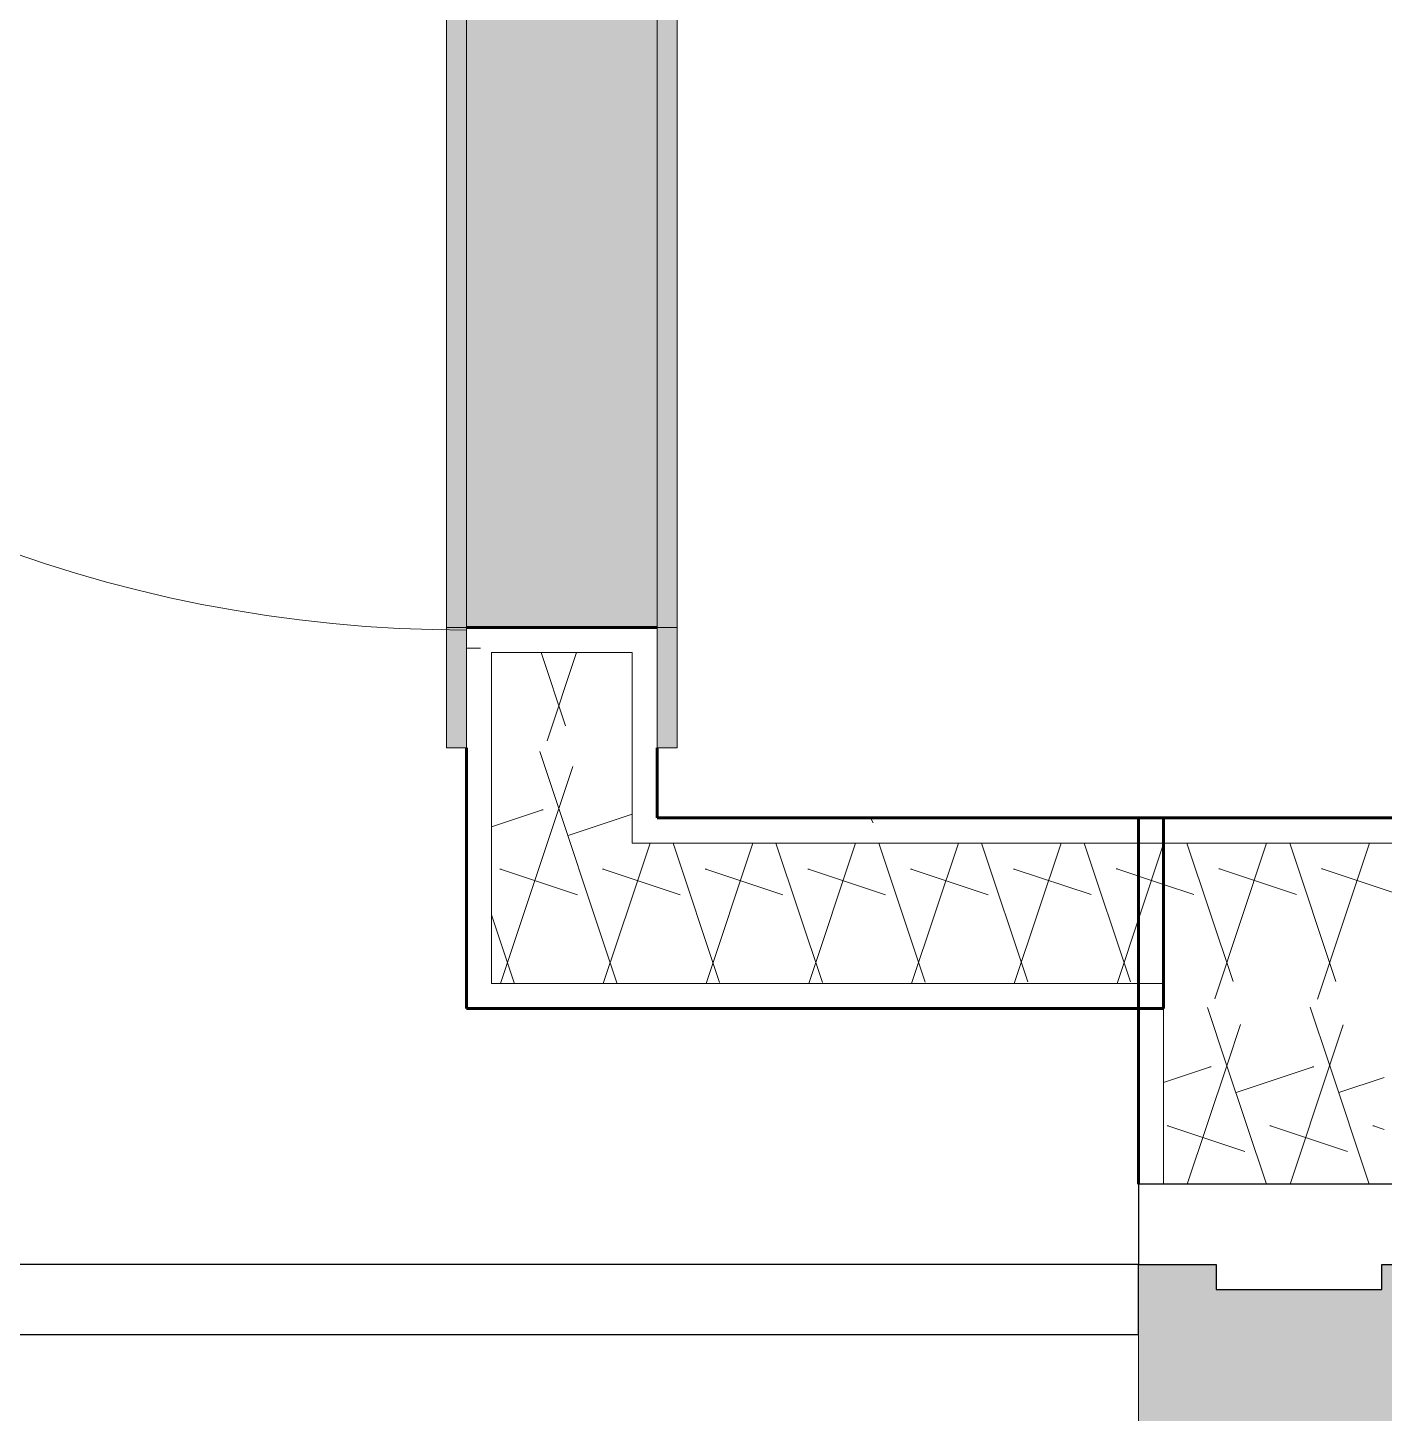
# Model space of a CAD drawing. Header units: inches. Extents: x -4110 to -1807, y 9775 to 11251.
# Drawn here: x -3532.99 to -3499.17, y 10702.23 to 10736.76 of the extents above; entities that cross this region are included whole.
import ezdxf

# ---------------------------------------------------------------- set-up
doc = ezdxf.new("R2010")
doc.units = ezdxf.units.IN
doc.header["$MEASUREMENT"] = 0
for name, color, linetype, lineweight in [('0-1', 7, 'Continuous', 5), ('0-2', 10, 'Continuous', 18), ('A-DOOR', 31, 'Continuous', 18), ('A-DOOR-3', 7, 'Continuous', 9), ('A-DOOR-6', 31, 'Continuous', 30), ('A-DOOR-7', 31, 'Continuous', 9), ('A-DOOR-FRAM-1', 31, 'Continuous', 18), ('A-DOOR-FRAM-2', 7, 'Continuous', 9), ('A-DOOR-FRAM-4', 31, 'Continuous', 30), ('A-WALL', 113, 'Continuous', 18), ('A-WALL-1', 8, 'Continuous', 5), ('A-WALL-3', 250, 'Continuous', 60), ('A-WALL-4', 10, 'Continuous', 18), ('A-WALL-PATT-1', 7, 'Continuous', 9), ('A-WALL-PATT-2', 253, 'Continuous', 9), ('A-WALL-PATT-4', 111, 'Continuous', 9), ('I-WALL', 2, 'Continuous', 18), ('I-WALL-4', 2, 'Continuous', 5), ('I-WALL-5', 2, 'Continuous', 60)]:
    doc.layers.add(name, color=color, linetype=linetype, lineweight=lineweight)
pattern_1 = [(0, (0, 0), (20.48, 5.12), [0.845, -14.515, 0.845, -14.515, -81.92]), (0, (0, 0), (20.48, 5.12), [-30.72, 0.845, -29.875, 0.845, -14.515, -35.84]), (0, (0, 0), (20.48, 5.12), [-76.8, 0.845, -9.395, 0.845, -24.755]), (120, (7.68, 2.56), (-14.67405, 15.1762003), [0.845, -14.515, 0.845, -14.515, -81.92]), (120, (7.68, 2.56), (-14.67405, 15.1762003), [-30.72, 0.845, -29.875, 0.845, -14.515, -35.84]), (120, (7.68, 2.56), (-14.67405, 15.1762003), [-76.8, 0.845, -9.395, 0.845, -24.755]), (240, (10.24, 12.8), (-5.80595, -20.2962003), [0.845, -14.515, 0.845, -14.515, -81.92]), (240, (10.24, 12.8), (-5.80595, -20.2962003), [-30.72, 0.845, -29.875, 0.845, -14.515, -35.84]), (240, (10.24, 12.8), (-5.80595, -20.2962003), [-76.8, 0.845, -9.395, 0.845, -24.755])]
pattern_2 = [(161.57, (0.32, 0.32), (-2.560496185, -0.000537386), [0, -18.214, 2.022, 0]), (18.43, (-0.32, 0.32), (-2.560496185, 0.000537386), [0, -18.214, 2.022, 0]), (108.43, (0.32, 0.32), (1.27922091, -6.400876726), [6.07, -14.166]), (71.57, (-0.32, 0.32), (1.27922091, 6.400876726), [6.07, -14.166])]

# ---------------------------------------------------------------- blocks, each defined once
blk = doc.blocks.new('SWING - SINGLE - FLUSH - SWING - FLUSH - 2-10 x 6-8 - PRIVACY-3983842-ENLARGED RCP - 2ND FLOOR PLAN - WEST')
at = {"layer": 'A-DOOR-FRAM-1'}
for points in [[(-17.625, 2.375), (-17, 2.375), (-17, 2.875), (-20, 2.875), (-20, 2.375)], [(-10.517, 2.375), (17, 2.375), (17, 2.875), (-17, 2.875), (-17, 2.375)], [(-17, -2.875), (-17, -2.375), (-20, -2.375), (-20, -2.875), (-17.625, -2.875)], [(7.833, -2.875), (17, -2.875), (17, -2.375), (-17, -2.375), (-17, -2.875), (-10.517, -2.875)]]:
    blk.add_hatch(color=256, dxfattribs=at).paths.add_polyline_path(points, flags=0)
at = {"layer": 'A-DOOR-3'}
blk.add_arc((17, 2.375), 34.067, 93.3657, 180, dxfattribs=at)
at = {"layer": 'A-DOOR-FRAM-2'}
for p, q in [((-17, 2.875), (-20, 2.875)), ((-20, 2.375), (-20, 2.875)), ((17, 2.875), (-17, 2.875)), ((-17, 2.375), (-17, 2.875)), ((-20, 2.375), (-17, 2.375)), ((-17, 2.375), (17, 2.375)), ((-17, -2.375), (-20, -2.375)), ((-20, -2.375), (-20, -2.875)), ((17, -2.375), (-17, -2.375)), ((-17, -2.375), (-17, -2.875)), ((-20, -2.875), (-17, -2.875)), ((-17, -2.875), (17, -2.875))]:
    blk.add_line(p, q, dxfattribs=at)
blk = doc.blocks.new('CTR - 1st Phase - Unit Layouts_rvt-1-ENLARGED RCP - 2ND FLOOR PLAN - WEST')
at = {"layer": 'A-WALL-1'}
blk.add_hatch(color=256, dxfattribs=at).paths.add_polyline_path([(-3522.049, 10721.814), (-3517.299, 10721.814), (-3517.299, 10755.814), (-3522.049, 10755.814), (-3522.049, 10742.78)], flags=0)
at = {"layer": 'A-WALL-PATT-1'}
h = blk.add_hatch(dxfattribs=at)
h.set_pattern_fill('FP_1', color=256, style=0, pattern_type=2)
h.set_pattern_definition(pattern_1)
h.paths.add_polyline_path([(-3521.899, 10712.314), (-3521.424, 10712.314), (-3521.424, 10721.189), (-3519.674, 10721.189), (-3519.674, 10721.814), (-3522.049, 10721.814), (-3522.049, 10712.314)], flags=0)
h.paths.add_polyline_path([(-3522.049, 10755.814), (-3519.674, 10755.814), (-3519.674, 10756.439), (-3521.424, 10756.439), (-3521.424, 10758.814), (-3522.049, 10758.814), (-3522.049, 10756.818)], flags=0)
h = blk.add_hatch(dxfattribs=at)
h.set_pattern_fill('FP_1', color=256, style=0, pattern_type=2)
h.set_pattern_definition(pattern_1)
h.paths.add_polyline_path([(-3517.299, 10716.439), (-3517.299, 10721.814), (-3519.674, 10721.814), (-3519.674, 10721.189), (-3517.924, 10721.189), (-3517.924, 10716.439)], flags=0)
h.paths.add_polyline_path([(-3519.674, 10755.814), (-3517.299, 10755.814), (-3517.299, 10758.814), (-3517.924, 10758.802), (-3517.924, 10756.439), (-3519.674, 10756.439)], flags=0)
h = blk.add_hatch(dxfattribs=at)
h.set_pattern_fill('FP_1', color=256, style=0, pattern_type=2)
h.set_pattern_definition(pattern_1)
h.paths.add_polyline_path([(-3505.059, 10716.439), (-3504.674, 10716.439), (-3505.299, 10717.064), (-3517.299, 10717.064), (-3517.299, 10716.439), (-3505.299, 10716.439)], flags=0)
at = {"layer": 'A-WALL-PATT-2'}
h = blk.add_hatch(dxfattribs=at)
h.set_pattern_fill('FP_2', color=256, style=0, pattern_type=2)
h.set_pattern_definition(pattern_2)
h.paths.add_polyline_path([(-3521.424, 10712.939), (-3517.924, 10712.939), (-3517.924, 10721.189), (-3521.424, 10721.189), (-3521.424, 10716.439)], flags=0)
h.paths.add_polyline_path([(-3519.674, 10756.439), (-3517.924, 10756.439), (-3517.924, 10759.439), (-3521.424, 10759.439), (-3521.424, 10756.439)], flags=0)
h = blk.add_hatch(dxfattribs=at)
h.set_pattern_fill('FP_2', color=256, style=0, pattern_type=2)
h.set_pattern_definition(pattern_2)
h.paths.add_polyline_path([(-3505.059, 10712.939), (-3504.674, 10712.939), (-3504.674, 10716.439), (-3517.924, 10716.439), (-3517.924, 10712.939), (-3505.299, 10712.939)], flags=0)
at = {"layer": 'A-WALL-3'}
for p, q in [((-3522.049, 10721.814), (-3517.299, 10721.814)), ((-3522.049, 10712.314), (-3522.049, 10718.814)), ((-3517.299, 10718.814), (-3517.299, 10717.064)), ((-3517.299, 10717.064), (-3504.674, 10717.064)), ((-3504.674, 10717.064), (-3504.674, 10712.314)), ((-3521.424, 10712.314), (-3522.049, 10712.314)), ((-3517.299, 10712.314), (-3521.424, 10712.314)), ((-3504.674, 10712.314), (-3517.299, 10712.314))]:
    blk.add_line(p, q, dxfattribs=at)
at = {"layer": 'A-WALL-4'}
for p, q in [((-3522.049, 10755.814), (-3522.049, 10721.814)), ((-3517.299, 10721.814), (-3517.299, 10755.814)), ((-3521.424, 10712.939), (-3521.424, 10721.189)), ((-3521.424, 10721.189), (-3519.674, 10721.189)), ((-3519.674, 10721.189), (-3517.924, 10721.189)), ((-3517.924, 10721.189), (-3517.924, 10716.439)), ((-3517.924, 10716.439), (-3517.299, 10716.439)), ((-3504.674, 10716.439), (-3517.299, 10716.439)), ((-3521.424, 10712.939), (-3517.924, 10712.939)), ((-3517.924, 10712.939), (-3517.299, 10712.939)), ((-3504.674, 10712.939), (-3517.299, 10712.939))]:
    blk.add_line(p, q, dxfattribs=at)
at = {"layer": '0-2', "rotation": 89.99999999999199}
blk.add_blockref('SWING - SINGLE - FLUSH - SWING - FLUSH - 2-10 x 6-8 - PRIVACY-3983842-ENLARGED RCP - 2ND FLOOR PLAN - WEST', (-3519.674, 10738.814), dxfattribs=at)
blk = doc.blocks.new('HOLLOW METAL - UNIT DOOR-2191978-ENLARGED RCP - 2ND FLOOR PLAN - WEST')
at = {"layer": 'A-DOOR-6'}
for p, q in [((16.25, 39.875), (16.25, 3.875)), ((18, 3.875), (18, 39.875)), ((16.25, 3.875), (18, 3.875))]:
    blk.add_line(p, q, dxfattribs=at)
at = {"layer": 'A-DOOR-7'}
blk.add_arc((18, 3.875), 36, 90, 180, dxfattribs=at)
at = {"layer": 'A-DOOR-FRAM-4'}
for p, q in [((18, 3.875), (18, 1.9375)), ((20, 3.875), (18, 3.875)), ((20, -4.125), (20, 3.875)), ((18, 1.9375), (17.375, 1.9375)), ((17.375, 1.9375), (17.375, -2.1875)), ((17.375, -2.1875), (18, -2.1875)), ((18, -2.1875), (18, -4.125))]:
    blk.add_line(p, q, dxfattribs=at)

msp = doc.modelspace()

# ---------------------------------------------------------------- hatches: boundary and pattern name
at = {"layer": 'A-WALL-PATT-4'}
h = msp.add_hatch(dxfattribs=at)
h.set_pattern_fill('FP_2', color=256, style=0, pattern_type=2)
h.set_pattern_definition(pattern_2)
h.paths.add_polyline_path([(-3486.674, 10710.939), (-3481.174, 10710.939), (-3481.174, 10716.439), (-3504.674, 10716.439), (-3504.674, 10710.939), (-3488.219, 10710.939)], flags=0)
h = msp.add_hatch(dxfattribs=at)
h.set_pattern_fill('FP_1', color=256, style=0, pattern_type=2)
h.set_pattern_definition(pattern_1)
h.paths.add_polyline_path([(-3505.299, 10644.902), (-3504.674, 10644.902), (-3504.674, 10667.939), (-3505.299, 10667.939), (-3505.299, 10644.924)], flags=0)
h.paths.add_polyline_path([(-3505.059, 10707.939), (-3504.674, 10707.939), (-3504.674, 10712.314), (-3505.299, 10712.314), (-3505.299, 10707.939)], flags=0)
h = msp.add_hatch(dxfattribs=at)
h.set_pattern_fill('FP_2', color=256, style=0, pattern_type=2)
h.set_pattern_definition(pattern_2)
h.paths.add_polyline_path([(-3504.674, 10652.152), (-3499.174, 10652.152), (-3499.174, 10667.939), (-3504.674, 10667.939), (-3504.674, 10652.652)], flags=0)
h.paths.add_polyline_path([(-3504.674, 10707.939), (-3499.174, 10707.939), (-3499.174, 10710.939), (-3504.674, 10710.939), (-3504.674, 10709.814)], flags=0)
at = {"layer": 'I-WALL-4'}
msp.add_hatch(color=256, dxfattribs=at).paths.add_polyline_path([(-3498.049, 10669.939), (-3498.049, 10705.939), (-3499.236, 10705.939), (-3499.236, 10705.314), (-3503.361, 10705.314), (-3503.361, 10705.939), (-3505.299, 10705.939), (-3505.299, 10669.939), (-3503.361, 10669.939), (-3503.361, 10670.564), (-3499.236, 10670.564), (-3499.236, 10669.939), (-3499.174, 10669.939)], flags=0)

# ---------------------------------------------------------------- linework, layer by layer
at = {"layer": 'A-WALL'}
for p, q in [((-3486.674, 10716.439), (-3504.674, 10716.439)), ((-3504.674, 10716.439), (-3504.674, 10707.939))]:
    msp.add_line(p, q, dxfattribs=at)
at = {"layer": 'I-WALL'}
msp.add_line((-3505.299, 10704.189), (-3505.299, 10669.939), dxfattribs=at)
at = {"layer": 'I-WALL-5'}
for p, q in [((-3505.299, 10717.064), (-3487.299, 10717.064)), ((-3505.299, 10707.939), (-3505.299, 10717.064))]:
    msp.add_line(p, q, dxfattribs=at)

# ---------------------------------------------------------------- block references
at = {"layer": '0-1'}
msp.add_blockref('CTR - 1st Phase - Unit Layouts_rvt-1-ENLARGED RCP - 2ND FLOOR PLAN - WEST', (0, 0), dxfattribs=at)
at = {"layer": 'A-DOOR', "rotation": 89.99999999998808}
msp.add_blockref('HOLLOW METAL - UNIT DOOR-2191978-ENLARGED RCP - 2ND FLOOR PLAN - WEST', (-3501.424, 10687.939), dxfattribs=at)

doc.saveas('drawing.dxf')
